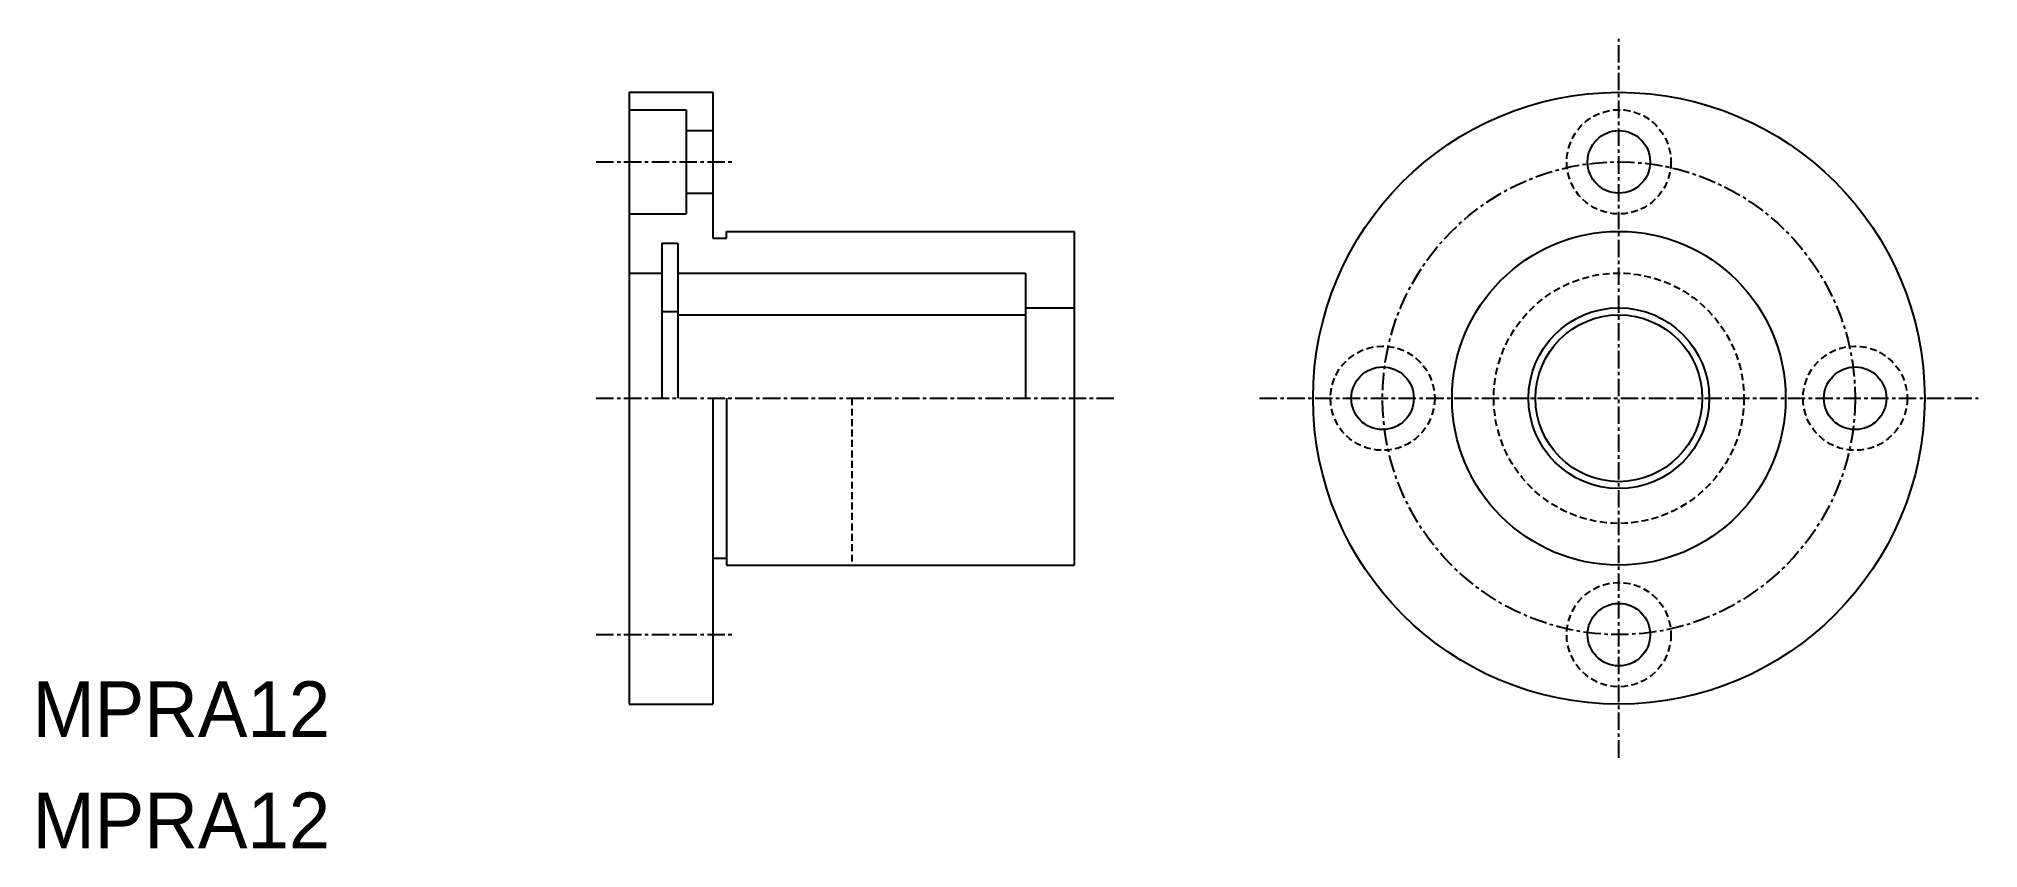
# Model space of a CAD drawing. Extents: x 504 to 643, y 535 to 594.
import ezdxf

# ---------------------------------------------------------------- set-up
doc = ezdxf.new("R2010")
doc.units = 0
doc.linetypes.add('CENTER', pattern=[2, 1.25, -0.25, 0.25, -0.25])
doc.linetypes.add('DASHED', pattern=[0.75, 0.5, -0.25])
doc.layers.get('0').update_dxf_attribs({"linetype": 'CONTINUOUS'})
doc.layers.add('CENTER', color=1, linetype='CENTER')

msp = doc.modelspace()

# ---------------------------------------------------------------- linework, layer by layer
at = {"color": 7, "linetype": 'CONTINUOUS'}
for p, q in [((546.13, 589.71), (546.13, 545.71)), ((546.13, 589.71), (552.13, 589.71)), ((552.13, 589.71), (552.13, 579.21)), ((546.13, 588.46), (550.23, 588.46)), ((550.23, 588.46), (550.23, 580.96)), ((550.23, 586.96), (552.13, 586.96)), ((550.23, 582.46), (552.13, 582.46)), ((546.13, 580.96), (550.23, 580.96)), ((552.13, 579.21), (553.13, 579.21)), ((553.13, 579.71), (578.13, 579.71)), ((553.13, 579.21), (553.13, 579.71)), ((578.13, 579.71), (578.13, 555.71)), ((548.48, 578.86), (549.63, 578.86)), ((548.48, 578.86), (548.48, 567.71)), ((549.63, 578.86), (549.63, 567.71)), ((546.13, 576.71), (548.48, 576.71)), ((549.63, 576.71), (574.63, 576.71)), ((574.63, 576.71), (574.63, 573.71)), ((548.48, 573.95), (549.63, 573.95)), ((549.63, 573.71), (574.63, 573.71)), ((574.63, 574.21), (578.13, 574.21)), ((574.63, 573.71), (574.63, 567.71)), ((552.13, 567.71), (552.13, 545.71)), ((553.13, 567.71), (553.13, 555.71)), ((552.13, 556.21), (553.13, 556.21)), ((553.13, 555.71), (578.13, 555.71)), ((546.13, 545.71), (552.13, 545.71))]:
    msp.add_line(p, q, dxfattribs=at)
at = {"color": 3, "linetype": 'DASHED'}
msp.add_line((562.13, 567.71), (562.13, 555.71), dxfattribs=at)
at = {"color": 7, "linetype": 'CONTINUOUS'}
for centre, radius in [((617.32, 567.71), 22), ((617.32, 584.71), 2.25), ((617.32, 567.71), 12), ((617.32, 567.71), 6.5), ((617.32, 567.71), 6), ((600.32, 567.71), 2.25), ((634.32, 567.71), 2.25), ((617.32, 550.71), 2.25)]:
    msp.add_circle(centre, radius, dxfattribs=at)
at = {"color": 3, "linetype": 'DASHED'}
for centre, radius in [((617.32, 584.71), 3.75), ((617.32, 567.71), 9), ((600.32, 567.71), 3.75), ((634.32, 567.71), 3.75), ((617.32, 550.71), 3.75)]:
    msp.add_circle(centre, radius, dxfattribs=at)
at = {"layer": 'CENTER', "color": 1, "linetype": 'CENTER'}
for p, q in [((617.32, 541.86), (617.32, 593.56)), ((543.75, 584.71), (553.7, 584.71)), ((543.75, 567.71), (580.99, 567.71)), ((591.47, 567.71), (643.17, 567.71)), ((543.75, 550.71), (553.7, 550.71))]:
    msp.add_line(p, q, dxfattribs=at)
msp.add_circle((617.32, 567.71), 17, dxfattribs=at)

# ---------------------------------------------------------------- texts
at = {"color": 7, "linetype": 'CONTINUOUS'}
for p in [(503.21, 543.35), (503.21, 535.35)]:
    msp.add_text('MPRA12', height=4, dxfattribs=at).set_placement(p)

doc.saveas('drawing.dxf')
